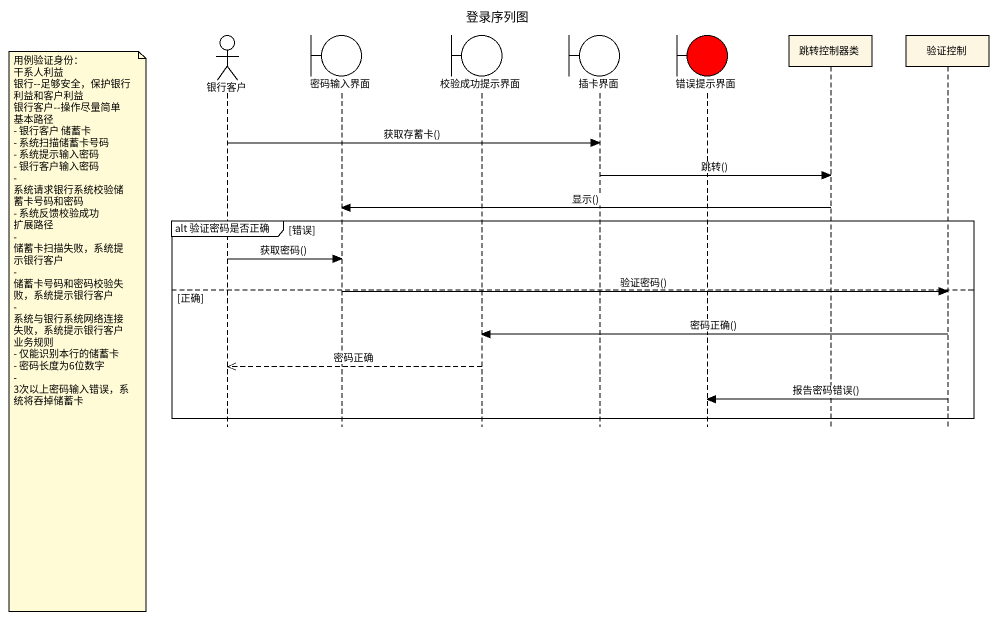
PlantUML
@startuml
title 登录序列图
hide footbox
actor 银行客户
boundary 密码输入界面
boundary 校验成功提示界面
boundary 插卡界面
boundary 错误提示界面 #FF0000
participant 跳转控制器类
participant 验证控制

银行客户 -> 插卡界面 : 获取存蓄卡()
插卡界面 -> 跳转控制器类 : 跳转()
跳转控制器类 -> 密码输入界面 : 显示()
group alt 验证密码是否正确 [错误]
  银行客户 -> 密码输入界面 : 获取密码()
else 正确
  密码输入界面 -> 验证控制 : 验证密码()
  note left of 银行客户
    用例验证身份：
    干系人利益
    银行--足够安全，保护银行利益和客户利益
    银行客户--操作尽量简单
    基本路径
    - 银行客户 储蓄卡
    - 系统扫描储蓄卡号码
    - 系统提示输入密码
    - 银行客户输入密码
    - 系统请求银行系统校验储蓄卡号码和密码
    - 系统反馈校验成功
    扩展路径
    - 储蓄卡扫描失败，系统提示银行客户
    - 储蓄卡号码和密码校验失败，系统提示银行客户
    - 系统与银行系统网络连接失败，系统提示银行客户
    业务规则
    - 仅能识别本行的储蓄卡
    - 密码长度为6位数字
    - 3次以上密码输入错误，系统将吞掉储蓄卡
  end note
  验证控制 -> 校验成功提示界面 : 密码正确()
  校验成功提示界面 -->> 银行客户 : 密码正确
  验证控制 -> 错误提示界面 : 报告密码错误()
end
@enduml
